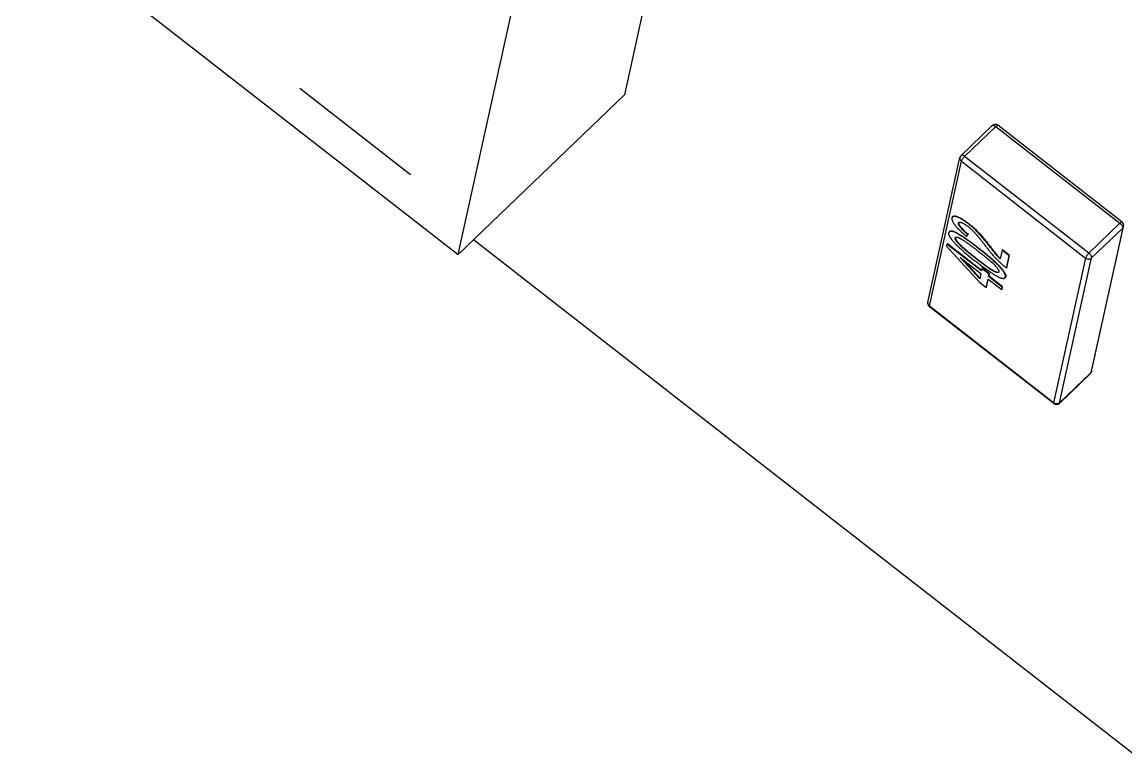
# Model space of a CAD drawing. Header units: millimetres. Extents: x 0 to 432, y 0 to 279.
# Drawn here: x 369.591 to 373.445, y 110.009 to 112.565 of the extents above; entities that cross this region are included whole.
import ezdxf

# ---------------------------------------------------------------- set-up
doc = ezdxf.new("R2010")
doc.units = ezdxf.units.MM
doc.header["$LTSCALE"] = 23.749
doc.layers.get('0').update_dxf_attribs({"linetype": 'CONTINUOUS'})

msp = doc.modelspace()

# ---------------------------------------------------------------- linework, layer by layer
at = {"color": 7, "linetype": 'CONTINUOUS'}
for p, q in [((371.9241, 113.3538), (371.6937, 112.3107)), ((369.5906, 112.9392), (371.1128, 111.7527)), ((371.1128, 111.7527), (371.3432, 112.7957)), ((370.5607, 112.3343), (370.9473, 112.0329)), ((371.1128, 111.7527), (371.6937, 112.3107)), ((372.8696, 112.0991), (372.9781, 112.2034)), ((372.8817, 112.0961), (372.9902, 112.2004)), ((372.9902, 112.2004), (373.4241, 111.8622)), ((373.4316, 111.8662), (372.9977, 112.2044)), ((372.7536, 111.5857), (372.8654, 112.0915)), ((373.3155, 111.758), (372.8817, 112.0961)), ((372.7587, 111.5732), (372.8704, 112.0791)), ((372.8704, 112.0791), (373.3042, 111.7409)), ((372.8392, 111.8847), (372.8374, 111.8812)), ((372.86, 111.8634), (372.861, 111.8653)), ((372.8612, 111.8646), (372.86, 111.8634)), ((372.8614, 111.8651), (372.8612, 111.8646)), ((372.8617, 111.8659), (372.8614, 111.8651)), ((372.8971, 111.8605), (372.8959, 111.8593)), ((373.4241, 111.8622), (373.3155, 111.758)), ((373.3252, 111.3453), (373.437, 111.8511)), ((372.8277, 111.8325), (372.826, 111.8292)), ((372.829, 111.8338), (372.8277, 111.8325)), ((372.8485, 111.8115), (372.8494, 111.8133)), ((372.8498, 111.8128), (372.8485, 111.8115)), ((372.8495, 111.8134), (372.8508, 111.8141)), ((372.8499, 111.8131), (372.8498, 111.8128)), ((372.8501, 111.8137), (372.8499, 111.8131)), ((372.8879, 111.8171), (372.8923, 111.8238)), ((372.8892, 111.8184), (372.8879, 111.8171)), ((372.8936, 111.825), (372.8892, 111.8184)), ((372.8923, 111.8238), (372.8936, 111.825)), ((373.4338, 111.8455), (373.322, 111.3396)), ((373.3252, 111.7412), (373.4338, 111.8455)), ((373.4701, 110.009), (371.1667, 111.8045)), ((372.8201, 111.7895), (372.8186, 111.7826)), ((372.8186, 111.7826), (372.9321, 111.6579)), ((372.8214, 111.7907), (372.8201, 111.7895)), ((372.9404, 111.6957), (372.8201, 111.7895)), ((372.9408, 111.6976), (372.8214, 111.7907)), ((372.861, 111.7926), (372.8597, 111.7914)), ((372.9312, 111.7755), (372.93, 111.7743)), ((372.9732, 111.7791), (372.9719, 111.7779)), ((372.8667, 111.7431), (372.9385, 111.6871)), ((372.9344, 111.6687), (372.8667, 111.7431)), ((372.8749, 111.7367), (372.9349, 111.6708)), ((372.9232, 111.7395), (372.9219, 111.7383)), ((373.0123, 111.7685), (373.0055, 111.7376)), ((373.0136, 111.7697), (373.0123, 111.7685)), ((373.0374, 111.749), (373.0123, 111.7685)), ((373.0386, 111.7502), (373.0136, 111.7697)), ((373.0279, 111.706), (373.0374, 111.749)), ((373.0292, 111.7073), (373.0386, 111.7502)), ((373.0386, 111.7502), (373.0374, 111.749)), ((373.3042, 111.7409), (373.1925, 111.2351)), ((373.2135, 111.2354), (373.3252, 111.7412)), ((372.9423, 111.7043), (372.9404, 111.6957)), ((372.9436, 111.7055), (372.9423, 111.7043)), ((372.9674, 111.6848), (372.9423, 111.7043)), ((372.9686, 111.686), (372.9436, 111.7055)), ((373.0292, 111.7073), (373.0279, 111.706)), ((372.9321, 111.6579), (372.9571, 111.6384)), ((372.9385, 111.6871), (372.9344, 111.6687)), ((372.9571, 111.6384), (372.9636, 111.6676)), ((372.9584, 111.6396), (372.9644, 111.6669)), ((372.9636, 111.6676), (373.0112, 111.6305)), ((372.9655, 111.6762), (372.9674, 111.6848)), ((372.9668, 111.6774), (372.9655, 111.6762)), ((373.0131, 111.6391), (372.9655, 111.6762)), ((372.9668, 111.6774), (372.9686, 111.686)), ((373.0144, 111.6403), (372.9668, 111.6774)), ((372.9686, 111.686), (372.9674, 111.6848)), ((373.0221, 111.6715), (373.0239, 111.6749)), ((373.0252, 111.6761), (373.0234, 111.6727)), ((373.0252, 111.6761), (373.0239, 111.6749)), ((372.9584, 111.6396), (372.9571, 111.6384)), ((373.0112, 111.6305), (373.0131, 111.6391)), ((373.0125, 111.6317), (373.0112, 111.6305)), ((373.0125, 111.6317), (373.0144, 111.6403)), ((373.0144, 111.6403), (373.0131, 111.6391)), ((373.1925, 111.2351), (372.7587, 111.5732)), ((373.1928, 111.2324), (372.759, 111.5706)), ((373.2125, 111.2334), (373.321, 111.3377)), ((373.322, 111.3396), (373.2135, 111.2354)), ((373.322, 111.3396), (373.321, 111.3377)), ((373.2125, 111.2334), (373.2135, 111.2354))]:
    msp.add_line(p, q, dxfattribs=at)
for centre, radius, start, end in [((372.9885, 112.1925), 0.015, 52.0645, 133.8493), ((372.88, 112.0883), 0.015, 133.8491, 167.5444), ((373.4223, 111.8544), 0.015, 347.5438, 52.0623), ((372.8513, 111.8114), 0.00272, 131.6683, 133.8467), ((372.9587, 111.7074), 0.0452, 340.5317, 340.7643), ((372.7682, 111.5824), 0.015, 167.5438, 232.0623), ((373.3106, 111.3485), 0.015, 313.8491, 347.5444), ((373.2021, 111.2443), 0.015, 232.0645, 313.8493)]:
    msp.add_arc(centre, radius, start, end, dxfattribs=at)
for points, knots in [([(372.9781, 112.2034), (372.9784, 112.2036), (372.9791, 112.2041), (372.9803, 112.2044), (372.9817, 112.2044), (372.9839, 112.204), (372.9868, 112.2028), (372.9891, 112.2013), (372.9902, 112.2004)], [0, 0, 0, 0, 0.083845, 0.17466, 0.277555, 0.394939, 0.673383, 1, 1, 1, 1]), ([(372.9902, 112.2004), (372.991, 112.2011), (372.9922, 112.2022), (372.9938, 112.2033), (372.9948, 112.2039), (372.9957, 112.2044), (372.9965, 112.2046), (372.9972, 112.2046), (372.9976, 112.2045), (372.9977, 112.2044)], [0, 0, 0, 0, 0.3672, 0.524107, 0.660051, 0.774043, 0.866285, 0.939341, 1, 1, 1, 1]), ([(372.8654, 112.0915), (372.8651, 112.0904), (372.865, 112.0881), (372.8658, 112.0847), (372.8677, 112.0816), (372.8694, 112.0799), (372.8704, 112.0791)], [0, 0, 0, 0, 0.237454, 0.48103, 0.734965, 1, 1, 1, 1]), ([(372.8817, 112.0961), (372.8806, 112.097), (372.8783, 112.0985), (372.8753, 112.0998), (372.8731, 112.1002), (372.8717, 112.1001), (372.8705, 112.0998), (372.8699, 112.0994), (372.8696, 112.0991)], [0, 0, 0, 0, 0.326617, 0.605061, 0.722445, 0.82534, 0.916155, 1, 1, 1, 1]), ([(372.8704, 112.0791), (372.8706, 112.0797), (372.871, 112.0809), (372.8722, 112.0837), (372.8745, 112.0875), (372.8778, 112.092), (372.8804, 112.0948), (372.8817, 112.0961)], [0, 0, 0, 0, 0.086283, 0.191669, 0.445825, 0.728545, 1, 1, 1, 1]), ([(372.8374, 111.8812), (372.8374, 111.8806), (372.8372, 111.8795), (372.8371, 111.8778), (372.8374, 111.876), (372.8379, 111.8733), (372.8392, 111.8697), (372.8415, 111.8653), (372.8443, 111.8608), (372.8475, 111.8564), (372.851, 111.852), (372.856, 111.8463), (372.8626, 111.8395), (372.8709, 111.8317), (372.8793, 111.8243), (372.885, 111.8195), (372.8879, 111.8171)], [0, 0, 0, 0, 0.018978, 0.039171, 0.061314, 0.085237, 0.138294, 0.197521, 0.260773, 0.326492, 0.393567, 0.461265, 0.597178, 0.732541, 0.866945, 1, 1, 1, 1]), ([(372.8959, 111.8593), (372.8946, 111.8603), (372.892, 111.8622), (372.8882, 111.8651), (372.8843, 111.8678), (372.8792, 111.8714), (372.8728, 111.8755), (372.8651, 111.8798), (372.8588, 111.8828), (372.8538, 111.8847), (372.8503, 111.8858), (372.8475, 111.8864), (372.8453, 111.8866), (372.8434, 111.8866), (372.8413, 111.8862), (372.8398, 111.8852), (372.8393, 111.8847)], [0, 0, 0, 0, 0.075136, 0.149644, 0.223315, 0.296195, 0.438831, 0.575599, 0.704549, 0.765275, 0.822591, 0.875112, 0.899397, 0.922265, 0.96316, 1, 1, 1, 1]), ([(372.8405, 111.8859), (372.8411, 111.8864), (372.8425, 111.8874), (372.8447, 111.8878), (372.8466, 111.8878), (372.8487, 111.8876), (372.8516, 111.8871), (372.8551, 111.886), (372.8601, 111.884), (372.8664, 111.881), (372.8741, 111.8767), (372.8804, 111.8726), (372.8856, 111.8691), (372.8894, 111.8663), (372.8933, 111.8635), (372.8959, 111.8615), (372.8971, 111.8605)], [0, 0, 0, 0, 0.03684, 0.077735, 0.100603, 0.124888, 0.177408, 0.234724, 0.29545, 0.424401, 0.561168, 0.703804, 0.776685, 0.850356, 0.924864, 1, 1, 1, 1]), ([(372.8923, 111.8238), (372.8905, 111.8252), (372.8869, 111.8281), (372.8816, 111.8326), (372.8764, 111.8374), (372.8722, 111.8416), (372.8691, 111.8451), (372.8668, 111.8478), (372.8647, 111.8506), (372.8629, 111.8534), (372.8613, 111.8561), (372.8604, 111.8584), (372.86, 111.8601), (372.8598, 111.8613), (372.8598, 111.8624), (372.8599, 111.8631), (372.86, 111.8634)], [0, 0, 0, 0, 0.131587, 0.26444, 0.398853, 0.534067, 0.60161, 0.668673, 0.734668, 0.798527, 0.859098, 0.913917, 0.938139, 0.960576, 0.98098, 1, 1, 1, 1]), ([(372.861, 111.8653), (372.8612, 111.8656), (372.8618, 111.866), (372.8625, 111.8662), (372.8629, 111.8663)], [0, 0, 0, 0, 0.48256, 1, 1, 1, 1]), ([(372.8612, 111.8646), (372.8612, 111.8643), (372.8611, 111.8636), (372.8611, 111.8625), (372.8612, 111.8613), (372.8616, 111.8596), (372.8626, 111.8573), (372.8641, 111.8546), (372.866, 111.8518), (372.8681, 111.8491), (372.8703, 111.8464), (372.8735, 111.8428), (372.8777, 111.8386), (372.8829, 111.8339), (372.8882, 111.8293), (372.8918, 111.8264), (372.8936, 111.825)], [0, 0, 0, 0, 0.01902, 0.039424, 0.061861, 0.086083, 0.140902, 0.201473, 0.265332, 0.331327, 0.39839, 0.465933, 0.601147, 0.73556, 0.868413, 1, 1, 1, 1]), ([(372.8629, 111.8663), (372.8634, 111.8664), (372.8645, 111.8664), (372.8662, 111.8662), (372.868, 111.8658), (372.8699, 111.8651), (372.8719, 111.8643), (372.8746, 111.8631), (372.8781, 111.8614), (372.8822, 111.859), (372.8878, 111.8553), (372.8919, 111.8522), (372.8947, 111.8501)], [0, 0, 0, 0, 0.042476, 0.08987, 0.141697, 0.197656, 0.256623, 0.317485, 0.444234, 0.577043, 0.715034, 1, 1, 1, 1]), ([(372.9719, 111.7779), (372.9705, 111.7797), (372.9676, 111.7834), (372.9633, 111.7888), (372.959, 111.7942), (372.9531, 111.8015), (372.9457, 111.8105), (372.9366, 111.8211), (372.9286, 111.8297), (372.922, 111.8364), (372.9169, 111.8413), (372.9118, 111.846), (372.9065, 111.8506), (372.9012, 111.855), (372.8976, 111.8578), (372.8959, 111.8593)], [0, 0, 0, 0, 0.062096, 0.124186, 0.186439, 0.248755, 0.373788, 0.499472, 0.625699, 0.688833, 0.751814, 0.814516, 0.876868, 0.938698, 1, 1, 1, 1]), ([(372.8971, 111.8605), (372.8989, 111.8591), (372.9025, 111.8562), (372.9078, 111.8518), (372.913, 111.8472), (372.9182, 111.8425), (372.9233, 111.8376), (372.9299, 111.8309), (372.9378, 111.8223), (372.947, 111.8117), (372.9544, 111.8027), (372.9602, 111.7955), (372.9646, 111.7901), (372.9689, 111.7846), (372.9717, 111.781), (372.9732, 111.7791)], [0, 0, 0, 0, 0.061302, 0.123132, 0.185484, 0.248186, 0.311167, 0.374301, 0.500528, 0.626212, 0.751245, 0.813561, 0.875814, 0.937904, 1, 1, 1, 1]), ([(373.4316, 111.8662), (373.4314, 111.8663), (373.431, 111.8665), (373.4303, 111.8664), (373.4295, 111.8662), (373.4286, 111.8658), (373.4276, 111.8651), (373.426, 111.864), (373.4248, 111.863), (373.4241, 111.8622)], [0, 0, 0, 0, 0.060659, 0.133715, 0.225957, 0.339949, 0.475893, 0.6328, 1, 1, 1, 1]), ([(373.4241, 111.8622), (373.4256, 111.861), (373.4284, 111.8584), (373.4312, 111.8546), (373.4328, 111.8514), (373.4338, 111.8488), (373.434, 111.8467), (373.4338, 111.8455)], [0, 0, 0, 0, 0.290846, 0.573459, 0.701612, 0.816496, 1, 1, 1, 1]), ([(373.4338, 111.8455), (373.4346, 111.8462), (373.4359, 111.848), (373.4367, 111.8501), (373.437, 111.8511)], [0, 0, 0, 0, 0.50585, 1, 1, 1, 1]), ([(372.826, 111.8292), (372.8259, 111.8288), (372.8257, 111.8279), (372.8257, 111.8265), (372.8258, 111.8251), (372.8262, 111.8229), (372.827, 111.8207), (372.8279, 111.8184), (372.8288, 111.8166), (372.8298, 111.8148), (372.8309, 111.813), (372.8321, 111.8111), (372.8346, 111.8075), (372.8379, 111.8033), (372.8418, 111.7987), (372.8459, 111.7941), (372.8534, 111.7864), (372.8645, 111.7758), (372.8782, 111.7637), (372.8966, 111.7482), (372.9107, 111.737), (372.9201, 111.7297)], [0, 0, 0, 0, 0.009127, 0.018823, 0.029441, 0.040905, 0.06612, 0.079688, 0.093959, 0.108843, 0.124036, 0.139519, 0.155307, 0.219963, 0.252809, 0.285772, 0.35181, 0.483466, 0.614087, 0.743603, 1, 1, 1, 1]), ([(372.93, 111.7743), (372.9277, 111.776), (372.9233, 111.7795), (372.9144, 111.7863), (372.9055, 111.7931), (372.8976, 111.7988), (372.8931, 111.802), (372.8887, 111.8052), (372.883, 111.809), (372.8741, 111.815), (372.8651, 111.8207), (372.8562, 111.8261), (372.8496, 111.8296), (372.8441, 111.8321), (372.8399, 111.8335), (372.837, 111.8342), (372.8342, 111.8345), (372.8317, 111.8343), (372.8295, 111.8338), (372.8282, 111.833), (372.8277, 111.8325)], [0, 0, 0, 0, 0.069934, 0.139664, 0.278541, 0.347325, 0.381618, 0.415833, 0.483499, 0.550641, 0.682848, 0.747568, 0.81025, 0.868995, 0.895834, 0.92079, 0.943604, 0.96415, 0.982842, 1, 1, 1, 1]), ([(372.829, 111.8338), (372.8295, 111.8342), (372.8308, 111.835), (372.833, 111.8355), (372.8355, 111.8357), (372.8382, 111.8354), (372.8412, 111.8347), (372.8454, 111.8334), (372.8508, 111.8309), (372.8574, 111.8273), (372.8664, 111.8219), (372.8754, 111.8162), (372.8843, 111.8102), (372.8899, 111.8064), (372.8944, 111.8032), (372.8989, 111.8), (372.9068, 111.7943), (372.9157, 111.7875), (372.9246, 111.7807), (372.929, 111.7773), (372.9312, 111.7755)], [0, 0, 0, 0, 0.017158, 0.03585, 0.056396, 0.07921, 0.104166, 0.131005, 0.18975, 0.252432, 0.317152, 0.449359, 0.516501, 0.584167, 0.618382, 0.652675, 0.721459, 0.860336, 0.930066, 1, 1, 1, 1]), ([(372.8498, 111.8128), (372.8497, 111.8125), (372.8496, 111.8118), (372.8497, 111.8107), (372.8499, 111.8096), (372.8504, 111.8079), (372.8514, 111.8057), (372.853, 111.8031), (372.8548, 111.8004), (372.8574, 111.7969), (372.8596, 111.7943), (372.861, 111.7926)], [0, 0, 0, 0, 0.040556, 0.084543, 0.134355, 0.188848, 0.308616, 0.439356, 0.575847, 0.715415, 1, 1, 1, 1]), ([(372.8508, 111.8141), (372.8514, 111.8143), (372.8527, 111.8144), (372.8555, 111.8141), (372.8584, 111.8131), (372.8615, 111.8119), (372.8638, 111.8108), (372.8663, 111.8096), (372.8696, 111.8078), (372.8737, 111.8054), (372.8803, 111.8011), (372.8886, 111.7954), (372.8985, 111.7882), (372.9083, 111.7809), (372.9182, 111.7734), (372.9247, 111.7683), (372.928, 111.7658)], [0, 0, 0, 0, 0.019167, 0.041199, 0.091959, 0.119347, 0.14788, 0.177415, 0.207642, 0.270058, 0.334159, 0.464646, 0.597176, 0.730757, 0.865074, 1, 1, 1, 1]), ([(372.8947, 111.8501), (372.8962, 111.8489), (372.8994, 111.8463), (372.904, 111.8423), (372.9085, 111.8381), (372.9129, 111.8337), (372.9171, 111.8292), (372.9212, 111.8246), (372.9252, 111.8199), (372.9305, 111.8136), (372.937, 111.8057), (372.9446, 111.7961), (372.9521, 111.7865), (372.9571, 111.7801), (372.9596, 111.7769)], [0, 0, 0, 0, 0.061659, 0.123959, 0.18695, 0.250161, 0.313396, 0.376502, 0.439363, 0.502083, 0.627071, 0.751655, 0.875961, 1, 1, 1, 1]), ([(372.8597, 111.7914), (372.8583, 111.7931), (372.8561, 111.7956), (372.8535, 111.7992), (372.8517, 111.8018), (372.8501, 111.8045), (372.8491, 111.8067), (372.8486, 111.8084), (372.8484, 111.8095), (372.8484, 111.8106), (372.8485, 111.8112), (372.8485, 111.8115)], [0, 0, 0, 0, 0.284585, 0.424153, 0.560644, 0.691384, 0.811152, 0.865645, 0.915457, 0.959444, 1, 1, 1, 1]), ([(372.9219, 111.7383), (372.9166, 111.7425), (372.906, 111.7508), (372.8929, 111.7615), (372.8825, 111.7703), (372.876, 111.7759), (372.8709, 111.7805), (372.8671, 111.784), (372.8634, 111.7877), (372.861, 111.7901), (372.8597, 111.7914)], [0, 0, 0, 0, 0.246703, 0.495244, 0.620282, 0.746001, 0.809221, 0.872652, 0.936258, 1, 1, 1, 1]), ([(372.861, 111.7926), (372.8622, 111.7914), (372.8647, 111.7889), (372.8684, 111.7853), (372.8722, 111.7817), (372.8773, 111.7771), (372.8837, 111.7715), (372.8942, 111.7627), (372.9073, 111.752), (372.9179, 111.7437), (372.9232, 111.7395)], [0, 0, 0, 0, 0.063742, 0.127348, 0.190779, 0.253999, 0.379718, 0.504756, 0.753297, 1, 1, 1, 1]), ([(373.0239, 111.6749), (373.024, 111.6753), (373.0242, 111.6762), (373.0243, 111.6781), (373.0238, 111.6807), (373.0228, 111.684), (373.0211, 111.6875), (373.0191, 111.6912), (373.0166, 111.6947), (373.014, 111.6983), (373.0111, 111.7019), (373.0081, 111.7053), (373.004, 111.7099), (372.9966, 111.7177), (372.9855, 111.7282), (372.9718, 111.7403), (372.9534, 111.7558), (372.9394, 111.767), (372.93, 111.7743)], [0, 0, 0, 0, 0.009133, 0.01881, 0.040813, 0.065888, 0.093895, 0.12381, 0.155127, 0.187222, 0.219806, 0.25266, 0.285622, 0.35167, 0.483342, 0.613994, 0.743547, 1, 1, 1, 1]), ([(372.9312, 111.7755), (372.9407, 111.7682), (372.9547, 111.757), (372.9731, 111.7415), (372.9868, 111.7294), (372.9978, 111.7189), (373.0053, 111.7111), (373.0094, 111.7066), (373.0124, 111.7031), (373.0152, 111.6996), (373.0179, 111.696), (373.0203, 111.6924), (373.0224, 111.6888), (373.0241, 111.6853), (373.0251, 111.6819), (373.0255, 111.6793), (373.0254, 111.6774), (373.0253, 111.6765), (373.0252, 111.6761)], [0, 0, 0, 0, 0.256453, 0.386006, 0.516658, 0.64833, 0.714378, 0.74734, 0.780194, 0.812778, 0.844873, 0.87619, 0.906105, 0.934112, 0.959187, 0.98119, 0.990867, 1, 1, 1, 1]), ([(372.9596, 111.7769), (372.9634, 111.7718), (372.9712, 111.7617), (372.9815, 111.7495), (372.9903, 111.7401), (372.9972, 111.7332), (373.0041, 111.7264), (373.0088, 111.7221), (373.0112, 111.7199)], [0, 0, 0, 0, 0.247081, 0.49732, 0.623237, 0.749161, 0.87485, 1, 1, 1, 1]), ([(373.0055, 111.7376), (373.0039, 111.7392), (373.0009, 111.7424), (372.9964, 111.7473), (372.9927, 111.7514), (372.9899, 111.7548), (372.9872, 111.7582), (372.9838, 111.7625), (372.9798, 111.7676), (372.9758, 111.7728), (372.9732, 111.7762), (372.9719, 111.7779)], [0, 0, 0, 0, 0.126479, 0.252856, 0.37879, 0.441368, 0.503841, 0.628257, 0.752351, 0.876315, 1, 1, 1, 1]), ([(372.9732, 111.7791), (372.9744, 111.7775), (372.977, 111.7741), (372.9809, 111.7691), (372.9842, 111.7649), (372.9868, 111.7615), (372.9888, 111.759), (372.9908, 111.7565), (372.9935, 111.7532), (372.997, 111.7491), (373.0014, 111.7444), (373.0044, 111.7413), (373.0059, 111.7397)], [0, 0, 0, 0, 0.123715, 0.24771, 0.371821, 0.433993, 0.496236, 0.558693, 0.621256, 0.747116, 0.873495, 1, 1, 1, 1]), ([(373.0005, 111.6908), (372.9997, 111.69), (372.9976, 111.6897), (372.9951, 111.6901), (372.9928, 111.6907), (372.9904, 111.6915), (372.988, 111.6925), (372.9856, 111.6936), (372.9822, 111.6953), (372.9779, 111.6977), (372.9728, 111.7009), (372.9677, 111.7043), (372.9609, 111.709), (372.9524, 111.7152), (372.9422, 111.7227), (372.932, 111.7304), (372.9253, 111.7357), (372.9219, 111.7383)], [0, 0, 0, 0, 0.03609, 0.058963, 0.083986, 0.11057, 0.138616, 0.167464, 0.197329, 0.2598, 0.32427, 0.389875, 0.456427, 0.590877, 0.72645, 0.862923, 1, 1, 1, 1]), ([(372.9232, 111.7395), (372.9264, 111.7371), (372.9327, 111.7321), (372.9423, 111.7248), (372.952, 111.7176), (372.96, 111.7118), (372.9665, 111.7073), (372.9713, 111.704), (372.9761, 111.7009), (372.9809, 111.6979), (372.9849, 111.6957), (372.9881, 111.6942), (372.9904, 111.6933), (372.9927, 111.6924), (372.9949, 111.6917), (372.9969, 111.6912), (372.9983, 111.6911), (372.999, 111.6911)], [0, 0, 0, 0, 0.133679, 0.266822, 0.399157, 0.530497, 0.595683, 0.660184, 0.723719, 0.786048, 0.846013, 0.874565, 0.902348, 0.929195, 0.95452, 0.978435, 1, 1, 1, 1]), ([(372.928, 111.7658), (372.9315, 111.763), (372.9385, 111.7576), (372.949, 111.7492), (372.9576, 111.7421), (372.9645, 111.7363), (372.9697, 111.7319), (372.9748, 111.7274), (372.9798, 111.7228), (372.9848, 111.718), (372.9887, 111.7139), (372.9917, 111.7104), (372.9939, 111.7078), (372.996, 111.7051), (372.9979, 111.7024), (372.9995, 111.6997), (373.0006, 111.6975), (373.0012, 111.6958), (373.0014, 111.6946), (373.0015, 111.6935), (373.0014, 111.6928), (373.0014, 111.6925)], [0, 0, 0, 0, 0.126455, 0.253445, 0.381117, 0.445214, 0.509566, 0.574195, 0.639104, 0.704365, 0.769762, 0.802324, 0.834699, 0.866718, 0.898083, 0.928162, 0.956143, 0.968896, 0.98043, 0.990611, 1, 1, 1, 1]), ([(373.3155, 111.758), (373.3142, 111.7567), (373.3116, 111.7538), (373.3083, 111.7494), (373.306, 111.7456), (373.3048, 111.7428), (373.3044, 111.7415), (373.3042, 111.7409)], [0, 0, 0, 0, 0.271455, 0.554175, 0.808331, 0.913717, 1, 1, 1, 1]), ([(373.3042, 111.7409), (373.3058, 111.7397), (373.3093, 111.7379), (373.3151, 111.737), (373.3207, 111.738), (373.3239, 111.74), (373.3252, 111.7412)], [0, 0, 0, 0, 0.254827, 0.512983, 0.76373, 1, 1, 1, 1]), ([(373.3252, 111.7412), (373.3255, 111.7424), (373.3252, 111.7445), (373.3243, 111.7472), (373.3227, 111.7503), (373.3199, 111.7541), (373.3171, 111.7568), (373.3155, 111.758)], [0, 0, 0, 0, 0.183504, 0.298388, 0.426541, 0.709154, 1, 1, 1, 1]), ([(372.9201, 111.7297), (372.9235, 111.727), (372.9302, 111.7218), (372.9437, 111.7116), (372.9556, 111.7029), (372.9659, 111.6957), (372.9711, 111.6922), (372.9762, 111.6888), (372.9813, 111.6855), (372.9864, 111.6824), (372.9915, 111.6794), (372.9966, 111.6766), (373, 111.6749), (373.0017, 111.674)], [0, 0, 0, 0, 0.129636, 0.258633, 0.514028, 0.577054, 0.639745, 0.701946, 0.763409, 0.824154, 0.884153, 0.942716, 1, 1, 1, 1]), ([(373.0112, 111.7199), (373.0139, 111.7175), (373.0193, 111.7127), (373.0251, 111.7082), (373.0279, 111.706)], [0, 0, 0, 0, 0.50417, 1, 1, 1, 1]), ([(372.999, 111.6911), (372.9992, 111.6911), (372.9999, 111.6912), (373.0006, 111.6913), (373.0011, 111.6916)], [0, 0, 0, 0, 0.268952, 1, 1, 1, 1]), ([(373.0013, 111.6923), (373.0012, 111.692), (373.001, 111.6915), (373.0007, 111.691), (373.0005, 111.6908)], [0, 0, 0, 0, 0.514555, 1, 1, 1, 1]), ([(373.0017, 111.674), (373.0027, 111.6736), (373.0047, 111.6727), (373.0077, 111.6715), (373.0106, 111.6706), (373.0134, 111.67), (373.016, 111.6697), (373.0184, 111.6697), (373.0205, 111.6703), (373.0217, 111.671), (373.0221, 111.6715)], [0, 0, 0, 0, 0.154304, 0.30334, 0.444728, 0.578024, 0.700234, 0.810439, 0.909258, 1, 1, 1, 1]), ([(372.7587, 111.5732), (372.7577, 111.574), (372.7559, 111.5757), (372.7541, 111.5789), (372.7532, 111.5823), (372.7534, 111.5846), (372.7536, 111.5857)], [0, 0, 0, 0, 0.265035, 0.51897, 0.762546, 1, 1, 1, 1]), ([(372.759, 111.5706), (372.7589, 111.5707), (372.7587, 111.571), (372.7585, 111.5716), (372.7585, 111.5724), (372.7586, 111.5729), (372.7587, 111.5732)], [0, 0, 0, 0, 0.182744, 0.399415, 0.669591, 1, 1, 1, 1]), ([(373.3252, 111.3453), (373.325, 111.3442), (373.3242, 111.3421), (373.3228, 111.3404), (373.322, 111.3396)], [0, 0, 0, 0, 0.49415, 1, 1, 1, 1]), ([(373.1925, 111.2351), (373.1924, 111.2348), (373.1923, 111.2342), (373.1923, 111.2335), (373.1925, 111.2328), (373.1927, 111.2325), (373.1928, 111.2324)], [0, 0, 0, 0, 0.330409, 0.600585, 0.817256, 1, 1, 1, 1]), ([(373.2135, 111.2354), (373.2122, 111.2341), (373.209, 111.2321), (373.2033, 111.2311), (373.1975, 111.232), (373.194, 111.2339), (373.1925, 111.2351)], [0, 0, 0, 0, 0.23627, 0.487017, 0.745173, 1, 1, 1, 1])]:
    msp.add_open_spline(points, degree=3, knots=knots, dxfattribs=at)

doc.saveas('drawing.dxf')
